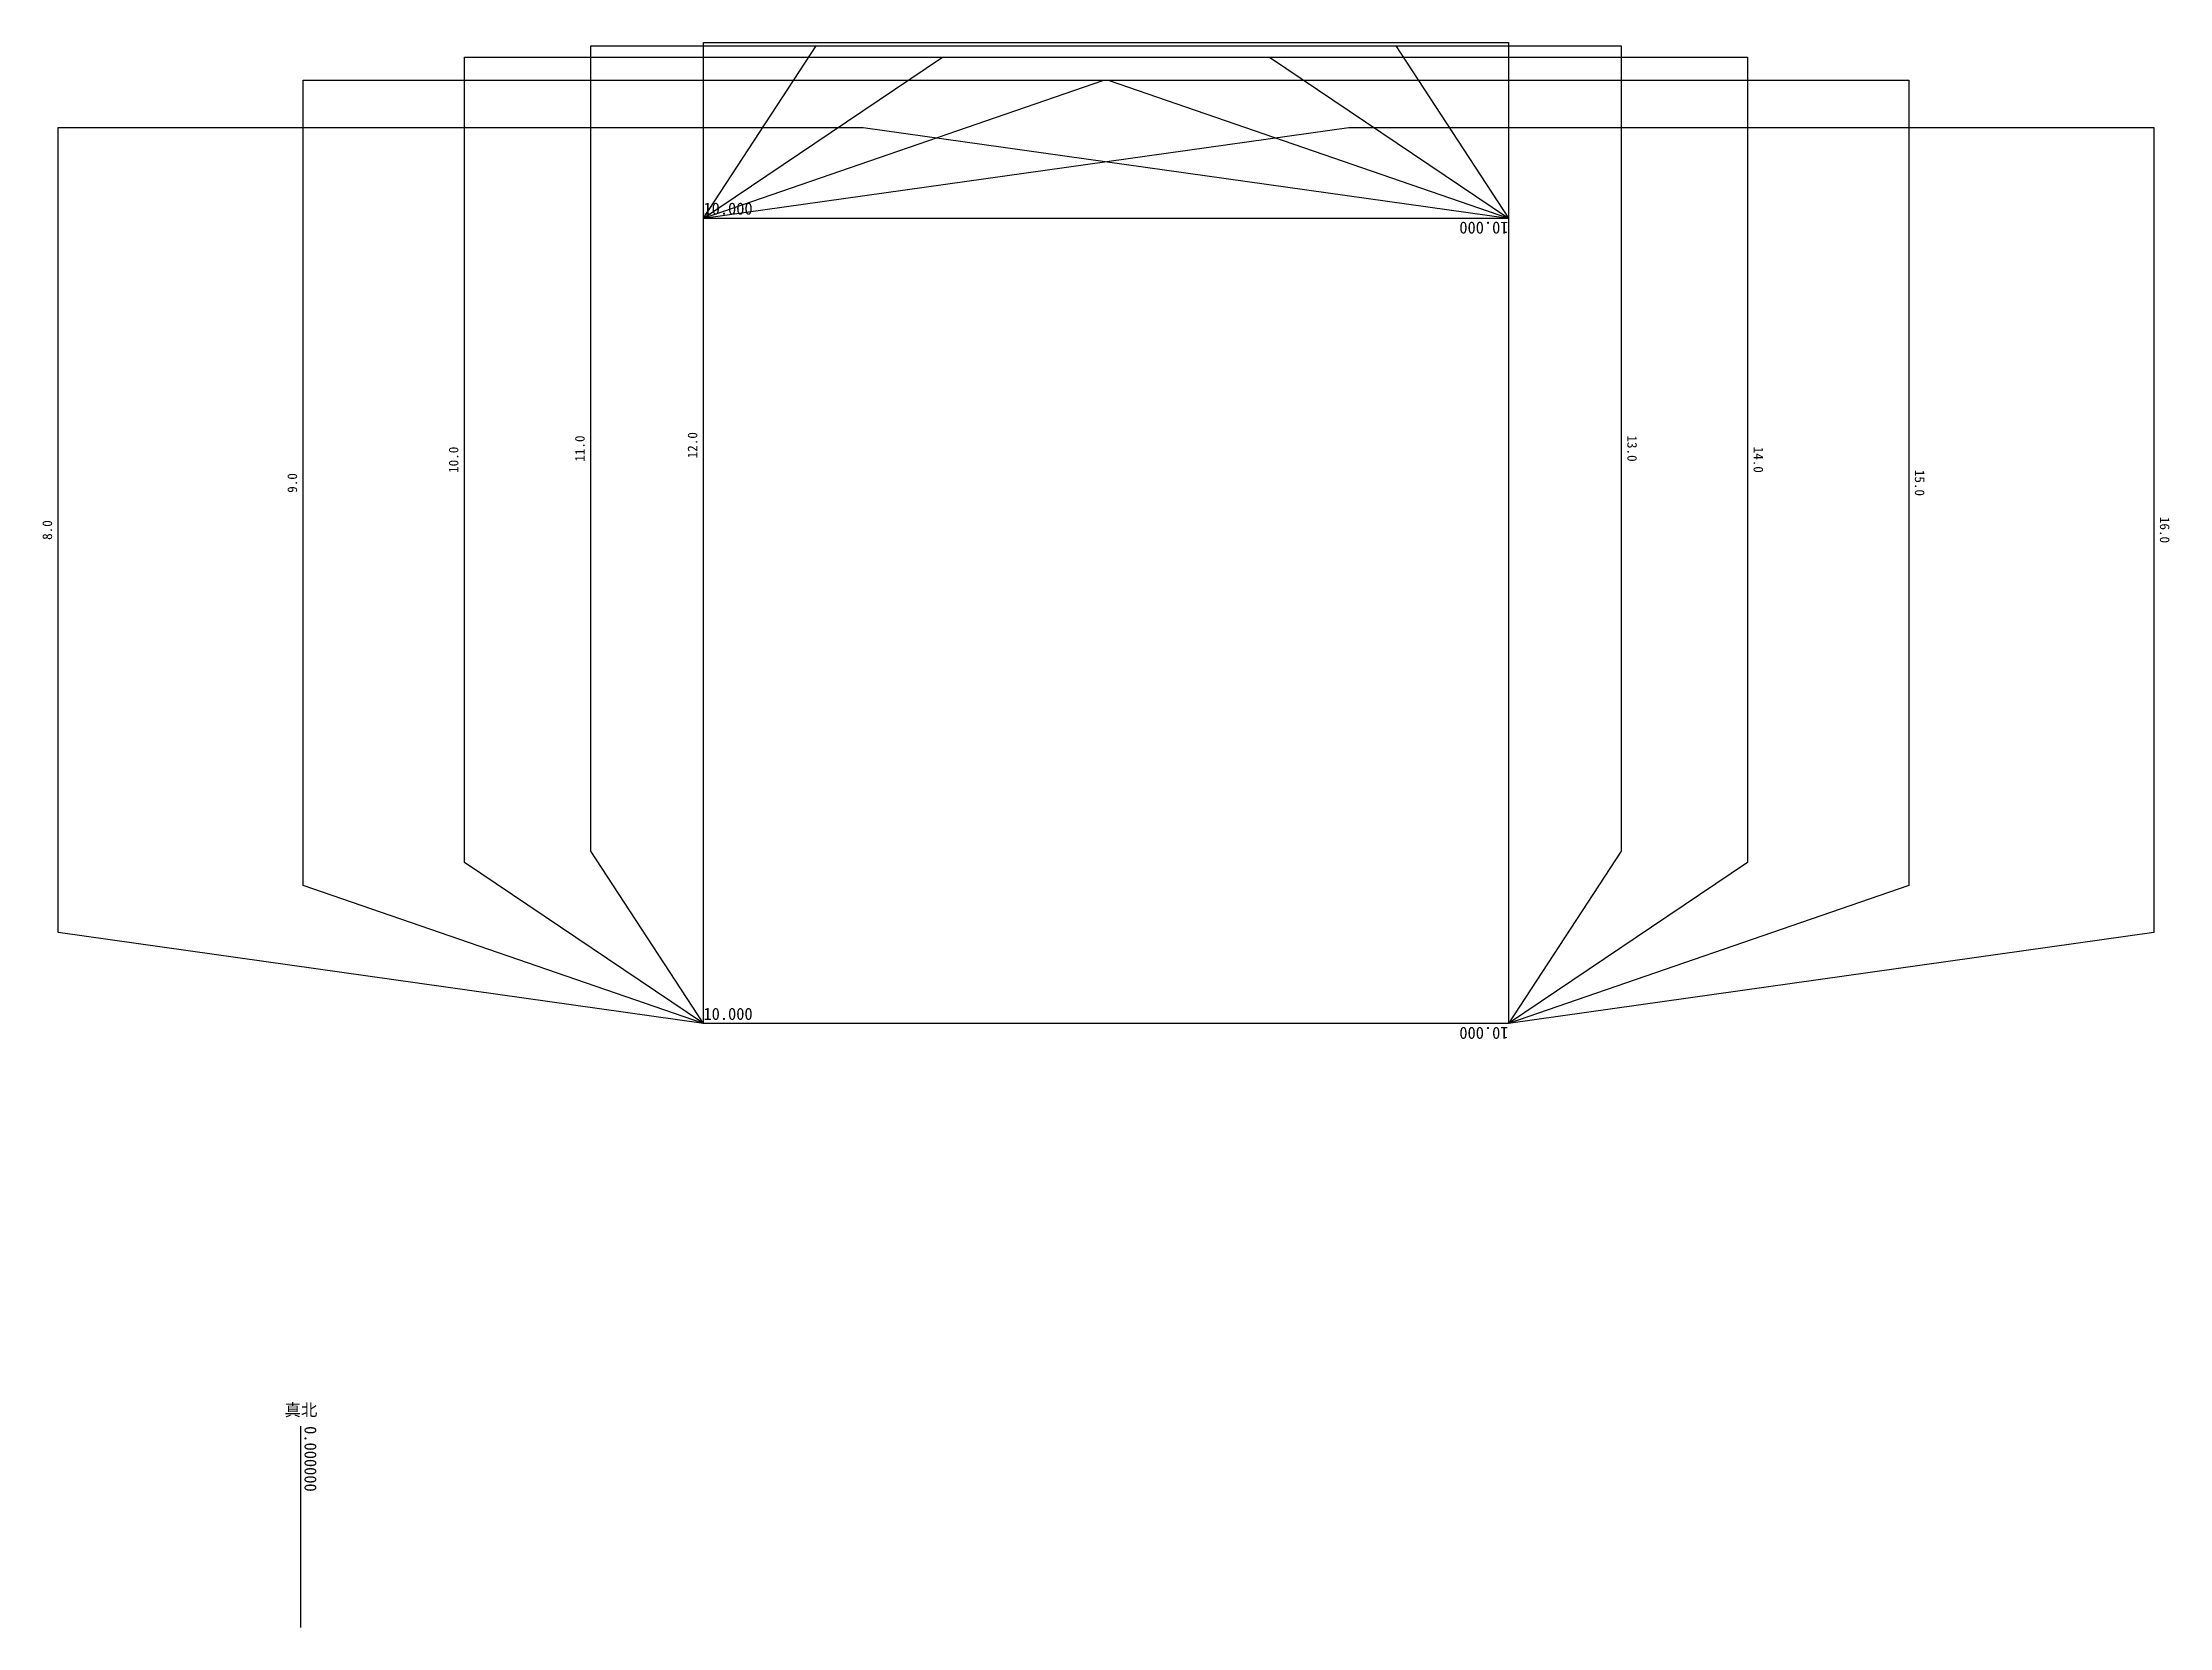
# Model space of a CAD drawing. Units: millimetres at full size, sheet at 1:100. Extents: x -19481 to 12869, y -18796 to 5304.
import ezdxf
from ezdxf.enums import TextEntityAlignment as Align

# ---------------------------------------------------------------- set-up
doc = ezdxf.new("R2010")
doc.units = ezdxf.units.MM
doc.header["$LTSCALE"] = 100
doc.layers.add('0-0', color=7, linetype='Continuous')
doc.styles.add('ＭＳ ゴシック', font='')
doc.styles.get('ＭＳ ゴシック').set_extended_font_data('MS Gothic')

msp = doc.modelspace()

# ---------------------------------------------------------------- linework, layer by layer
at = {"layer": '0-0'}
for p, q in [((4529.4, -6992.2), (2816.3, -9612.2)), ((6450.2, -7163), (2816.3, -9612.2)), ((8903.2, -7515.3), (2816.3, -9612.2)), ((12630.2, -8230.7), (2816.3, -9612.2)), ((-15551, -18795.9), (-15551, -15734.7))]:
    msp.add_line(p, q, dxfattribs=at)
for points in [[(-9428.3, -9612.2), (-11141.4, -6992.2), (-11141.4, 5252.4)], [(-11141.4, 5252.4), (1103.2, 5252.4), (2816.3, 2632.4)], [(-9428.3, -9612.2), (-9428.3, -6941.5), (-9428.3, 5303.9)], [(-9428.3, 5303.9), (2816.3, 5303.9), (2816.3, -6941.5), (2816.3, -9612.2)], [(-9428.3, 2632.4), (-7715.2, 5252.4), (4529.4, 5252.4), (4529.4, -6992.2)], [(-9428.3, -9612.2), (-13062.1, -7163), (-13062.1, 5082.4)], [(-13062.1, 5082.4), (-817.5, 5082.4), (2816.3, 2632.4)], [(-9428.3, 2632.4), (-5794.4, 5082.4), (6450.2, 5082.4), (6450.2, -7163)], [(-9428.3, -9612.2), (-15515.2, -7515.3), (-15515.2, 4730.1)], [(-15515.2, 4730.1), (-3270.6, 4730.1), (2816.3, 2632.4)], [(-9428.3, 2632.4), (-3341.4, 4730.1), (8903.2, 4730.1), (8903.2, -7515.3)], [(-9428.3, -9612.2), (-19242.1, -8230.7), (-19242.1, 4013.9)], [(-19242.1, 4013.9), (-6997.5, 4013.9), (2816.3, 2632.4)], [(-9428.3, 2632.4), (386.3, 4013.9), (12630.2, 4013.9), (12630.2, -8230.7)]]:
    msp.add_lwpolyline(points, dxfattribs=at)
msp.add_lwpolyline([(-9428.6, 2632.7), (2816.3, 2632.7), (2816.3, -9612.2), (-9428.6, -9612.2)], close=True, dxfattribs=at)

# ---------------------------------------------------------------- texts
at = {"layer": '0-0', "color": 2, "style": 'ＭＳ ゴシック'}
for p in [(-9428.6, 2632.7), (-9428.6, -9612.2)]:
    msp.add_text('10.000', height=183.3, dxfattribs=at).set_placement(p, align=Align.BOTTOM_LEFT)
for p in [(2816.3, 2632.7), (2816.3, -9612.2)]:
    msp.add_text('10.000', height=183.3, rotation=180, dxfattribs=at).set_placement(p, align=Align.BOTTOM_LEFT)
at = {"layer": '0-0', "style": 'ＭＳ ゴシック'}
for s, rotation, p in [('12.0', 90, (-9478.3, -1018.8)), ('10.0', 90, (-13112.1, -1240.3)), ('11.0', 90, (-11191.4, -1069.9)), ('13.0', 270, (4579.4, -669.9)), ('14.0', 270, (6500.2, -840.3)), ('9.0', 90, (-15565.2, -1542.6)), ('15.0', 270, (8953.2, -1192.6)), ('16.0', 270, (12680.2, -1908.4)), ('8.0', 90, (-19292.1, -2258.4))]:
    msp.add_text(s, height=146.6, rotation=rotation, dxfattribs=at).set_placement(p, align=Align.BOTTOM_LEFT)
at = {"layer": '0-0', "color": 6, "style": 'ＭＳ ゴシック'}
msp.add_text('真北', height=183.3, dxfattribs=at).set_placement((-15801, -15634.7), align=Align.BOTTOM_LEFT)
msp.add_text('0.000000', height=183.3, rotation=270, dxfattribs=at).set_placement((-15551, -15734.7), align=Align.BOTTOM_LEFT)

doc.saveas('drawing.dxf')
